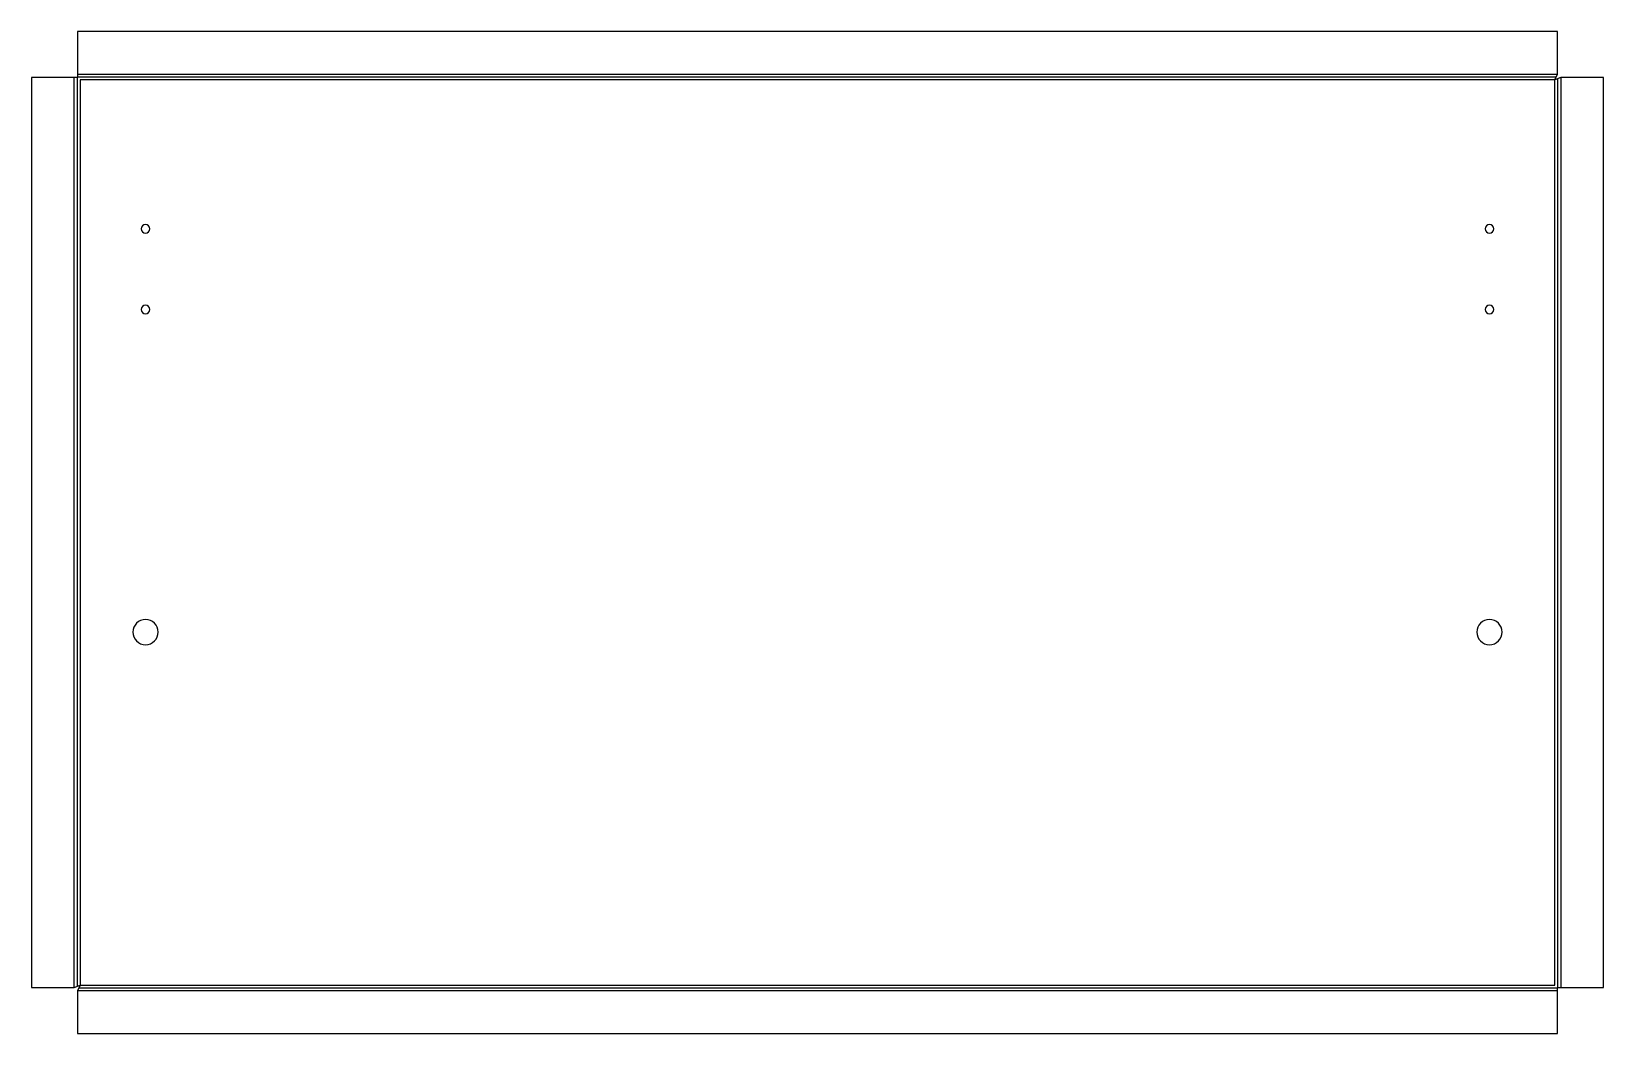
# Model space of a CAD drawing. Header units: millimetres. Extents: x -18 to 605, y 0 to 398.
import ezdxf

# ---------------------------------------------------------------- set-up
doc = ezdxf.new("R2010")
doc.units = ezdxf.units.MM

msp = doc.modelspace()

# ---------------------------------------------------------------- linework, layer by layer
at = {"layer": 'BEND'}
for p, q in [((-0.2, 379.19), (-0.2, 18.8)), ((586.39, 379.39), (0, 379.39)), ((587.06, 18.33), (587.06, 378.73)), ((0.46, 18.13), (586.86, 18.13))]:
    msp.add_line(p, q, dxfattribs=at)
at = {"layer": 'BEND_EXTENT'}
for p, q in [((0, 380.52), (586.86, 380.52)), ((-1.33, 18.33), (-1.33, 379.19)), ((588.19, 379.19), (588.19, 18.33)), ((586.86, 17), (0, 17))]:
    msp.add_line(p, q, dxfattribs=at)
msp.add_lwpolyline([(0.93, 378.26), (0.93, 19.26), (585.93, 19.26), (585.93, 378.26)], close=True, dxfattribs=at)
at = {"layer": 'INTERIOR_PROFILES', "extrusion": (0, 0, -1)}
for centre, radius in [((-26.93, 319.26), 1.7), ((-559.93, 319.26), 1.7), ((-26.93, 287.26), 1.7), ((-559.93, 287.26), 1.7), ((-26.93, 159.26), 5), ((-559.93, 159.26), 5)]:
    msp.add_circle(centre, radius, dxfattribs=at)
at = {"layer": 'OUTER_PROFILES'}
msp.add_lwpolyline([(-1.33, 18.33), (0.93, 19.26), (0, 17), (0, 0), (586.86, 0), (586.86, 18.33), (605.19, 18.33), (605.19, 379.19), (588.19, 379.19), (585.93, 378.26), (586.86, 380.52), (586.86, 397.52), (0, 397.52), (0, 379.19), (-18.33, 379.19), (-18.33, 18.33)], close=True, dxfattribs=at)

doc.saveas('drawing.dxf')
